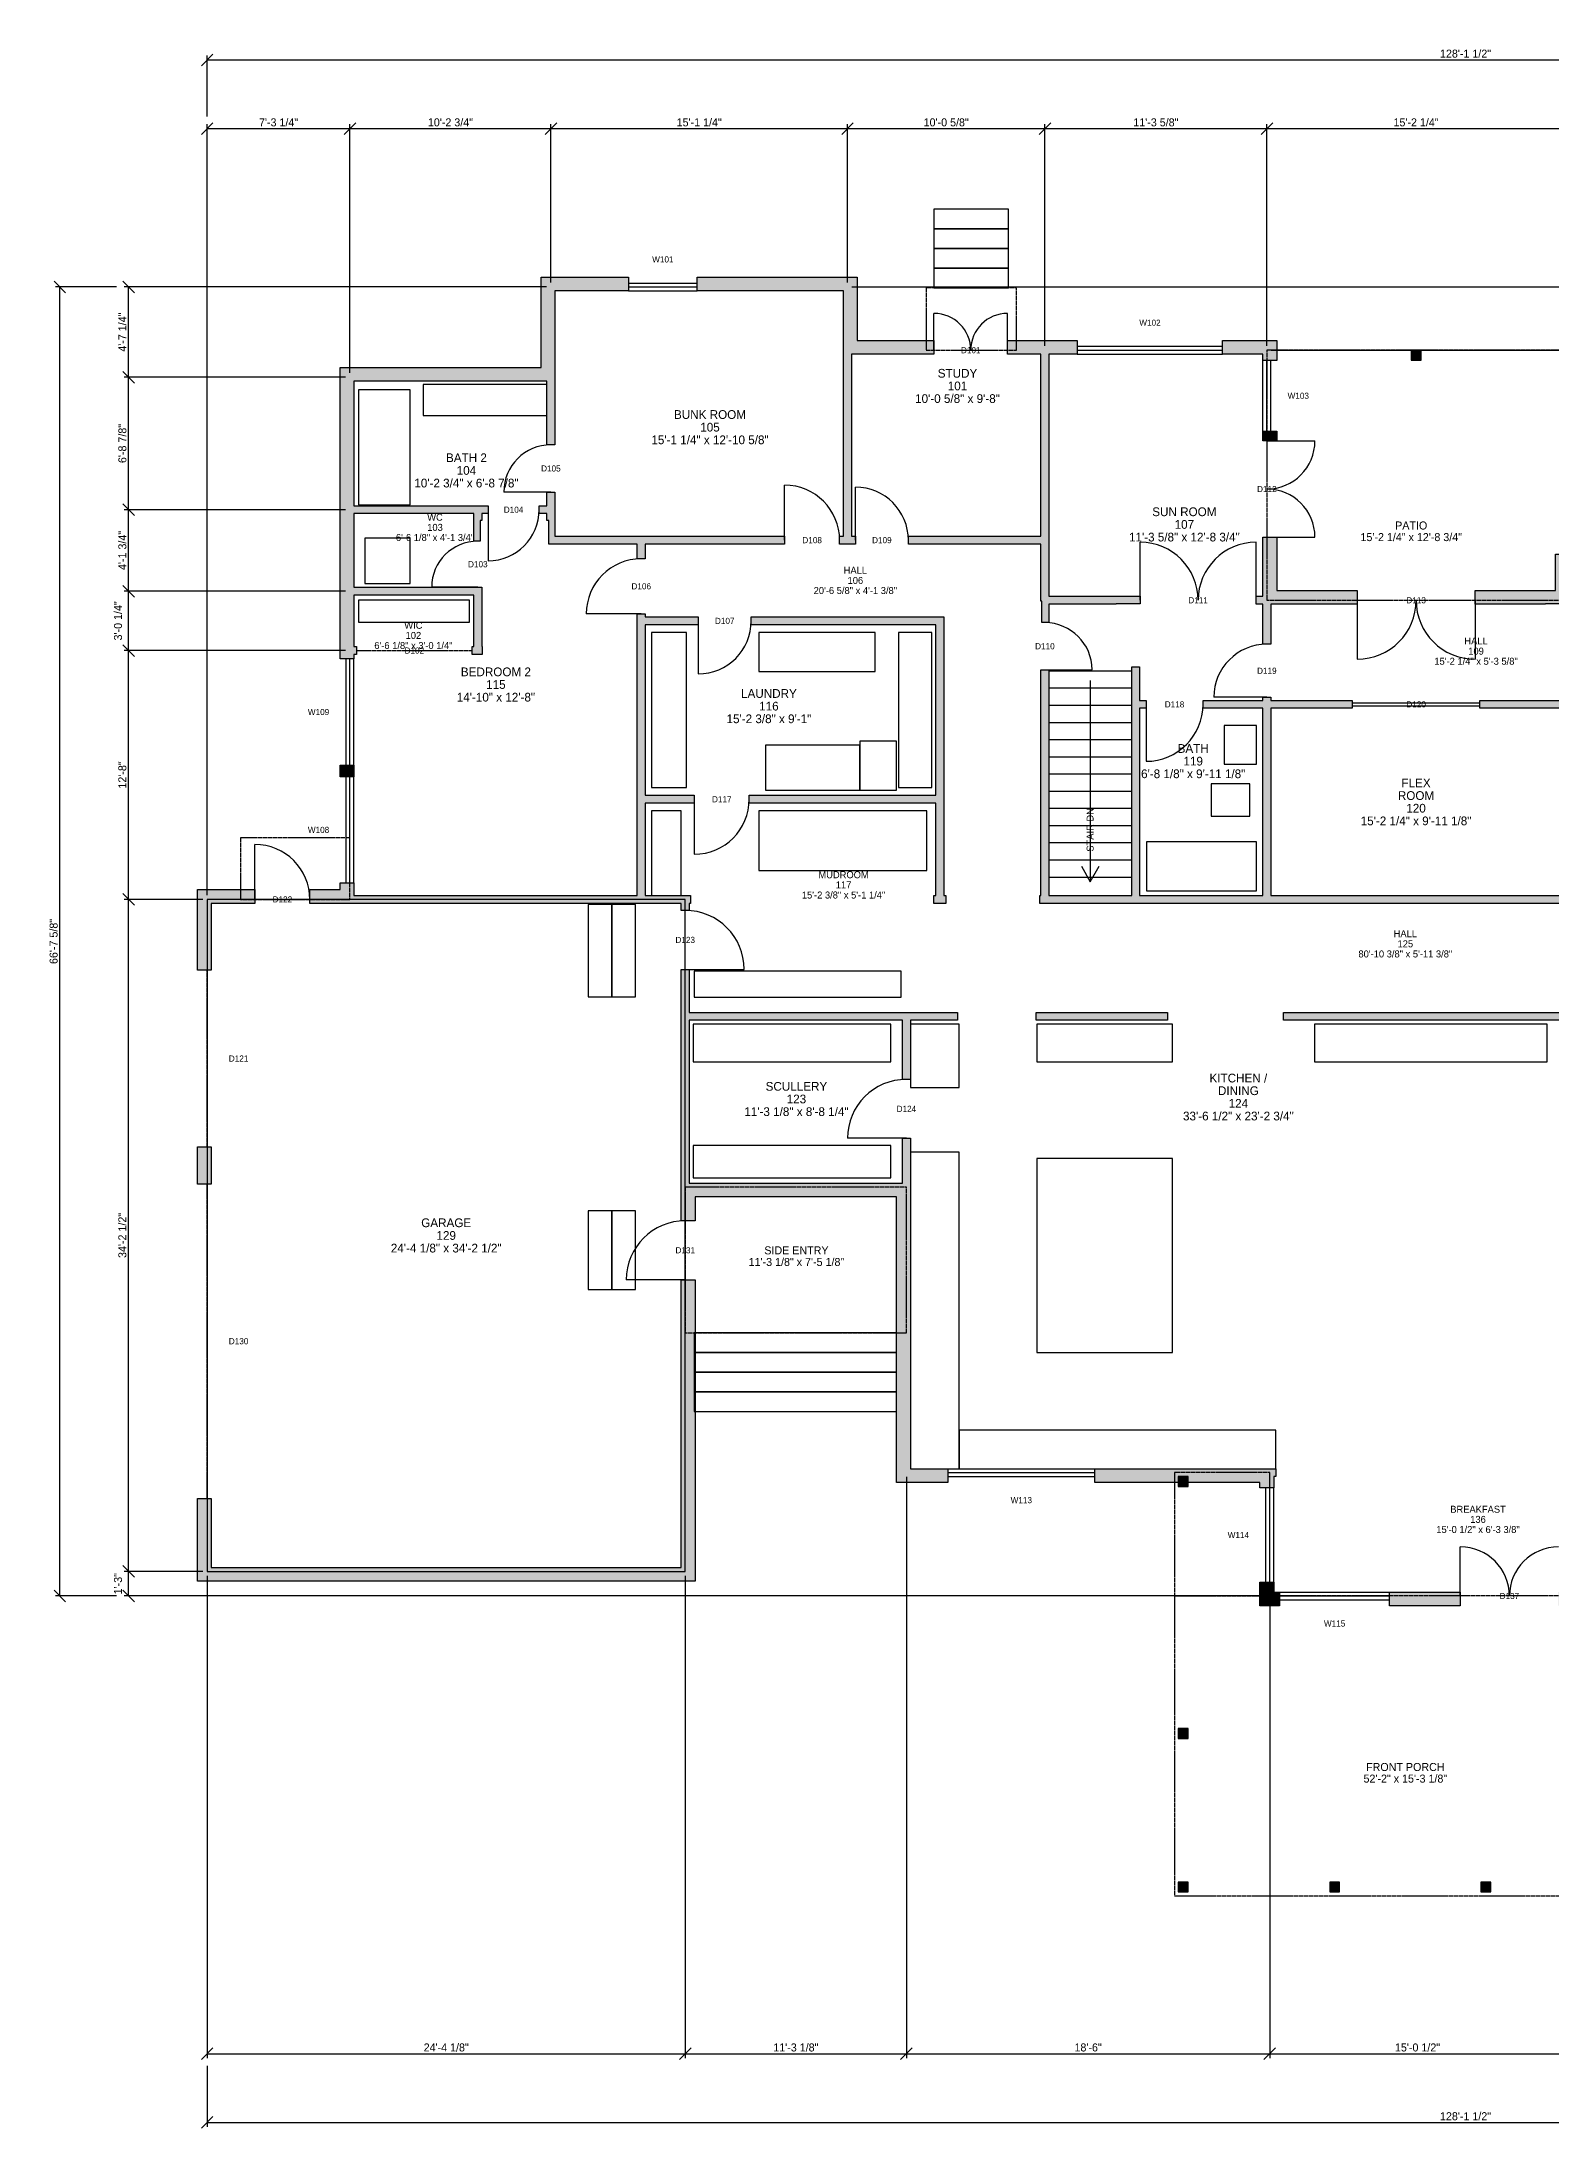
# Model space of a CAD drawing. Header units: inches. Extents: x -101 to 1745, y -325 to 949.
# Drawn here: x -101 to 821, y -325 to 949 of the extents above; entities that cross this region are included whole.
import ezdxf
from ezdxf.enums import TextEntityAlignment as Align

# ---------------------------------------------------------------- set-up
doc = ezdxf.new("R2010")
doc.units = ezdxf.units.IN
doc.linetypes.add('DASHED', pattern=[1.524, 1.27, -0.254])
for name, color, linetype in [('A-ANNO-DIMS', 1, 'Continuous'), ('A-ANNO-MARK', 6, 'Continuous'), ('A-ANNO-TEXT', 7, 'Continuous'), ('A-AREA', 9, 'Continuous'), ('A-DOOR', 3, 'Continuous'), ('A-FLOR-FIXT', 8, 'Continuous'), ('A-FLOR-OVHD', 8, 'DASHED'), ('A-FLOR-STRS', 2, 'Continuous'), ('A-GLAZ', 5, 'Continuous'), ('A-WALL', 7, 'Continuous'), ('A-WALL-PATT', 8, 'Continuous')]:
    doc.layers.add(name, color=color, linetype=linetype)
doc.dimstyles.new('ARCH', dxfattribs={"dimtxt": 4.888889, "dimasz": 2.5, "dimexe": 2.666667, "dimexo": 2.666667, "dimgap": 1.333333, "dimtad": 1, "dimtsz": 3.555556, "dimcen": 2.5, "dimazin": 3, "dimtfac": 1, "dimtmove": 0, "dimatfit": 3})

msp = doc.modelspace()

# ---------------------------------------------------------------- hatches: boundary and pattern name
at = {"layer": 'A-WALL-PATT'}
for points in [[(81.24, 750.48), (204, 750.48), (204, 805.68), (257.4, 805.68), (257.4, 797.28), (212.4, 797.28), (212.4, 746.88), (212.4, 742.08), (212.4, 703.2), (207.6, 703.2), (207.6, 742.08), (89.64, 742.08), (89.64, 666), (167.76, 666), (171.6, 666), (171.6, 661.2), (167.76, 661.2), (167.76, 657), (166.8, 657), (166.8, 644.4), (162.96, 644.4), (162.96, 647.4), (162.96, 661.2), (89.64, 661.2), (89.64, 616.2), (153.36, 616.2), (162.96, 616.2), (167.76, 616.2), (167.76, 611.4), (167.76, 579.96), (168, 579.96), (168, 575.16), (167.76, 575.16), (162.96, 575.16), (162, 575.16), (162, 579.96), (162.96, 579.96), (162.96, 611.4), (89.64, 611.4), (89.64, 579.96), (91.2, 579.96), (91.2, 575.16), (89.64, 575.16), (89.64, 572.4), (81.24, 572.4), (81.24, 750.48)], [(397.2, 767.04), (444, 767.04), (444, 758.64), (393.6, 758.64), (393.6, 647.4), (396, 647.4), (396, 642.6), (393.6, 642.6), (388.8, 642.6), (386.4, 642.6), (386.4, 647.4), (388.8, 647.4), (388.8, 758.64), (388.8, 763.44), (388.8, 797.28), (299.4, 797.28), (299.4, 805.68), (397.2, 805.68), (397.2, 767.04)], [(531.6, 767.04), (531.6, 758.64), (514.2, 758.64), (514.2, 647.4), (514.2, 642.6), (514.2, 610.68), (564.84, 610.68), (570, 610.68), (570, 606), (555.24, 606), (555.24, 605.88), (514.2, 605.88), (514.2, 598.08), (514.2, 594.6), (510, 594.6), (510, 607.68), (509.4, 607.68), (509.4, 642.6), (428.4, 642.6), (428.4, 647.4), (509.4, 647.4), (509.4, 758.64), (489, 758.64), (489, 767.04), (531.6, 767.04)], [(653.4, 767.04), (653.4, 754.8), (645, 754.8), (645, 758.64), (620.4, 758.64), (620.4, 767.04), (653.4, 767.04)], [(741.6, 755.04), (741.6, 761.04), (735.6, 761.04), (735.6, 755.04), (741.6, 755.04)], [(653.4, 705.6), (645, 705.6), (645, 711.6), (653.4, 711.6), (653.4, 705.6)], [(212.4, 661.2), (212.4, 647.4), (262.8, 647.4), (267.6, 647.4), (352.8, 647.4), (352.8, 642.6), (267.6, 642.6), (267.6, 633.6), (262.8, 633.6), (262.8, 642.6), (208.8, 642.6), (208.8, 657), (207.6, 657), (207.6, 661.2), (202.8, 661.2), (202.8, 666), (207.6, 666), (207.6, 674.4), (212.4, 674.4), (212.4, 661.2)], [(653.4, 614.28), (702.6, 614.28), (702.6, 605.88), (649.8, 605.88), (649.8, 581.4), (645, 581.4), (645, 605.88), (640.8, 605.88), (640.8, 610.68), (645, 610.68), (645, 646.8), (653.4, 646.8), (653.4, 614.28)], [(823.68, 614.28), (823.68, 636.36), (847.8, 636.36), (847.8, 627.96), (832.08, 627.96), (832.08, 610.68), (832.08, 606), (817.68, 606), (817.68, 605.88), (774.6, 605.88), (774.6, 614.28), (823.68, 614.28)], [(81.24, 431.52), (81.24, 435.6), (89.64, 435.6), (89.64, 427.92), (262.8, 427.92), (262.8, 484.32), (262.8, 489.12), (262.8, 575.16), (262.8, 575.16), (262.8, 579.96), (262.8, 579.96), (262.8, 593.28), (262.8, 598.08), (262.8, 600), (267.6, 600), (267.6, 598.08), (300, 598.08), (300, 593.28), (267.6, 593.28), (267.6, 579.96), (267.6, 575.16), (267.6, 489.12), (297.6, 489.12), (297.6, 484.32), (267.6, 484.32), (267.6, 427.92), (289.68, 427.92), (294.48, 427.92), (295.2, 427.92), (295.2, 423.12), (294.48, 423.12), (294.48, 418.8), (289.68, 418.8), (289.68, 423.12), (267.6, 423.12), (262.8, 423.12), (89.64, 423.12), (84.84, 423.12), (62.76, 423.12), (62.76, 431.52), (81.24, 431.52)], [(450, 423.12), (445.2, 423.12), (444, 423.12), (444, 427.92), (445.2, 427.92), (445.2, 484.32), (331.2, 484.32), (331.2, 489.12), (445.2, 489.12), (445.2, 593.28), (332.4, 593.28), (332.4, 598.08), (445.2, 598.08), (450, 598.08), (450, 593.28), (450, 583.68), (450, 489.12), (450, 484.32), (450, 427.92), (451.2, 427.92), (451.2, 423.12), (450, 423.12)], [(832.08, 547.08), (832.08, 542.28), (832.08, 427.92), (832.8, 427.92), (832.8, 423.12), (832.08, 423.12), (827.28, 423.12), (649.8, 423.12), (645, 423.12), (564.84, 423.12), (514.2, 423.12), (508.8, 423.12), (508.8, 427.92), (509.4, 427.92), (509.4, 565.8), (514.2, 565.8), (514.2, 427.92), (564.84, 427.92), (564.84, 542.28), (564.84, 547.08), (564.84, 567.6), (569.64, 567.6), (569.64, 547.08), (573.6, 547.08), (573.6, 542.28), (569.64, 542.28), (569.64, 427.92), (645, 427.92), (645, 542.28), (608.4, 542.28), (608.4, 547.08), (645, 547.08), (645, 549), (649.8, 549), (649.8, 547.08), (699.6, 547.08), (699.6, 542.28), (649.8, 542.28), (649.8, 427.92), (827.28, 427.92), (827.28, 542.28), (777.6, 542.28), (777.6, 547.08), (827.28, 547.08), (827.28, 547.2), (832.08, 547.2), (832.08, 547.08)], [(81.24, 507.6), (89.64, 507.6), (89.64, 500.4), (81.24, 500.4), (81.24, 507.6)], [(-6, 431.52), (29.16, 431.52), (29.16, 423.12), (2.4, 423.12), (2.4, 382.32), (-6, 382.32), (-6, 431.52)], [(421.2, 69.36), (421.2, 243.84), (298.08, 243.84), (298.08, 229.2), (289.68, 229.2), (289.68, 247.44), (289.68, 252.24), (289.68, 351.72), (289.68, 356.52), (289.68, 382.8), (294.48, 382.8), (294.48, 356.52), (424.8, 356.52), (429.6, 356.52), (458.4, 356.52), (458.4, 351.72), (429.6, 351.72), (429.6, 315.6), (424.8, 315.6), (424.8, 351.72), (294.48, 351.72), (294.48, 252.24), (424.8, 252.24), (424.8, 279.6), (429.6, 279.6), (429.6, 252.24), (429.6, 247.44), (429.6, 77.76), (452.4, 77.76), (452.4, 69.36), (421.2, 69.36)], [(586.8, 356.52), (586.8, 351.72), (506.4, 351.72), (506.4, 356.52), (586.8, 356.52)], [(835.68, -6), (825.6, -6), (825.6, 2.4), (827.28, 2.4), (827.28, 42.24), (827.28, 47.04), (827.28, 72.96), (826.8, 72.96), (826.8, 77.76), (827.28, 77.76), (827.28, 351.72), (657.6, 351.72), (657.6, 356.52), (827.28, 356.52), (832.08, 356.52), (856.8, 356.52), (856.8, 351.72), (832.08, 351.72), (832.08, 77.76), (832.08, 72.96), (832.08, 47.04), (835.2, 47.04), (835.2, 32.64), (835.68, 32.64), (835.68, -6)], [(-6, 274.32), (2.4, 274.32), (2.4, 251.64), (-6, 251.64), (-6, 274.32)], [(298.08, 9), (-6, 9), (-6, 59.64), (2.4, 59.64), (2.4, 17.4), (289.68, 17.4), (289.68, 193.2), (298.08, 193.2), (298.08, 9)], [(643.2, 69.36), (542.4, 69.36), (542.4, 77.76), (646.8, 77.76), (651.6, 77.76), (652.8, 77.76), (652.8, 72.96), (651.6, 72.96), (651.6, 66), (643.2, 66), (643.2, 69.36)], [(599.28, 66.96), (599.28, 72.96), (593.28, 72.96), (593.28, 66.96), (599.28, 66.96)], [(643.2, -6), (643.2, 8.4), (651.6, 8.4), (651.6, 2.4), (655.2, 2.4), (655.2, -6), (643.2, -6)], [(722.4, -6), (722.4, 2.4), (765.6, 2.4), (765.6, -6), (722.4, -6)], [(599.28, -87), (599.28, -81), (593.28, -81), (593.28, -87), (599.28, -87)], [(599.28, -180.72), (599.28, -174.72), (593.28, -174.72), (593.28, -180.72), (599.28, -180.72)], [(691.8, -180.72), (691.8, -174.72), (685.8, -174.72), (685.8, -180.72), (691.8, -180.72)], [(784.2, -180.72), (784.2, -174.72), (778.2, -174.72), (778.2, -180.72), (784.2, -180.72)]]:
    msp.add_hatch(color=8, dxfattribs=at).paths.add_polyline_path(points)

# ---------------------------------------------------------------- linework, layer by layer
at = {"layer": 'A-AREA', "linetype": 'DASHED'}
for points in [[(494.4, 761.04), (494.4, 799.2), (439.2, 799.2), (439.2, 761.04), (494.4, 761.04)], [(829.68, 608.28), (829.68, 761.04), (647.4, 761.04), (647.4, 608.28), (829.68, 608.28)], [(87.24, 425.52), (87.24, 463.2), (20.4, 463.2), (20.4, 425.52), (87.24, 425.52)], [(427.2, 160.68), (427.2, 249.84), (292.08, 249.84), (292.08, 160.68), (427.2, 160.68)], [(649.2, 0), (649.2, 75.36), (590.88, 75.36), (590.88, 0), (649.2, 0)], [(1216.92, -183.12), (1216.92, 0), (590.88, 0), (590.88, -183.12), (1216.92, -183.12)]]:
    msp.add_lwpolyline(points, close=True, dxfattribs=at)
at = {"layer": 'A-AREA'}
msp.add_lwpolyline([(292.08, 15), (292.08, 425.52), (0, 425.52), (0, 15), (292.08, 15)], close=True, dxfattribs=at)
at = {"layer": 'A-DOOR'}
for points in [[(444, 761.04), (444, 783.54)], [(489, 761.04), (489, 783.54)], [(647.4, 705.6), (676.8, 705.6)], [(352.8, 645), (352.8, 678.6)], [(396, 645), (396, 677.4)], [(171.6, 663.6), (171.6, 632.4)], [(210, 674.4), (181.2, 674.4)], [(570, 608.28), (570, 643.68)], [(640.8, 608.28), (640.8, 643.68)], [(647.4, 646.8), (676.8, 646.8)], [(165.36, 616.2), (137.16, 616.2)], [(265.2, 600), (231.6, 600)], [(702.6, 608.28), (702.6, 572.28)], [(774.6, 608.28), (774.6, 572.28)], [(300, 595.68), (300, 563.28)], [(511.8, 565.8), (540.6, 565.8)], [(647.4, 549), (615, 549)], [(573.6, 544.68), (573.6, 509.88)], [(699.6, 545.52), (777.6, 545.52)], [(699.6, 543.84), (777.6, 543.84)], [(297.6, 486.72), (297.6, 453.12)], [(29.16, 425.52), (29.16, 459.12)], [(292.08, 382.8), (328.08, 382.8)], [(427.2, 279.6), (391.2, 279.6)], [(292.08, 193.2), (256.08, 193.2)], [(765.6, 0), (765.6, 30)]]:
    msp.add_lwpolyline(points, dxfattribs=at)
at = {"layer": 'A-DOOR', "linetype": 'DASHED'}
for points in [[(0, 274.32), (0, 382.32)], [(0, 59.64), (0, 251.64)]]:
    msp.add_lwpolyline(points, dxfattribs=at)
at = {"layer": 'A-DOOR'}
for centre, radius, start, end in [((444, 761.04), 22.5, 0, 90), ((489, 761.04), 22.5, 90, 180), ((210, 674.4), 28.8, 90, 180), ((647.4, 705.6), 29.4, -90, 0), ((352.8, 645), 33.6, 0, 90), ((396, 645), 32.4, 0, 90), ((647.4, 646.8), 29.4, 0, 90), ((171.6, 663.6), 31.2, -90, 0), ((165.36, 616.2), 28.2, 90, 180), ((570, 608.28), 35.4, 0, 90), ((640.8, 608.28), 35.4, 90, 180), ((265.2, 600), 33.6, 90, 180), ((702.6, 608.28), 36, -90, 0), ((774.6, 608.28), 36, 180, 270), ((300, 595.68), 32.4, -90, 0), ((511.8, 565.8), 28.8, 0, 90), ((647.4, 549), 32.4, 90, 180), ((573.6, 544.68), 34.8, -90, 0), ((297.6, 486.72), 33.6, -90, 0), ((29.16, 425.52), 33.6, 0, 90), ((292.08, 382.8), 36, 0, 90), ((427.2, 279.6), 36, 90, 180), ((292.08, 193.2), 36, 90, 180), ((765.6, 0), 30, 0, 90), ((825.6, 0), 30, 90, 180)]:
    msp.add_arc(centre, radius, start, end, dxfattribs=at)
at = {"layer": 'A-FLOR-FIXT'}
for points in [[(207.6, 721.2), (207.6, 740.16), (131.88, 740.16), (131.88, 721.2), (207.6, 721.2)], [(123.96, 666.6), (123.96, 736.92), (92.4, 736.92), (92.4, 666.6), (123.96, 666.6)], [(123.96, 618.6), (123.96, 646.2), (96.36, 646.2), (96.36, 618.6), (123.96, 618.6)], [(160.32, 594.84), (160.32, 608.28), (92.4, 608.28), (92.4, 594.84), (160.32, 594.84)], [(292.92, 493.8), (292.92, 588.6), (271.56, 588.6), (271.56, 493.8), (292.92, 493.8)], [(408.12, 564.84), (408.12, 588.6), (337.08, 588.6), (337.08, 564.84), (408.12, 564.84)], [(442.8, 493.8), (442.8, 588.6), (422.4, 588.6), (422.4, 493.8), (442.8, 493.8)], [(641.04, 508.08), (641.04, 531.72), (621.36, 531.72), (621.36, 508.08), (641.04, 508.08)], [(398.64, 492.24), (398.64, 519.84), (341.04, 519.84), (341.04, 492.24), (398.64, 492.24)], [(421.2, 492.24), (421.2, 522.24), (398.64, 522.24), (398.64, 492.24), (421.2, 492.24)], [(637.08, 476.4), (637.08, 496.2), (613.44, 496.2), (613.44, 476.4), (637.08, 476.4)], [(289.68, 427.92), (289.68, 479.64), (271.56, 479.64), (271.56, 427.92), (289.68, 427.92)], [(439.68, 443.28), (439.68, 479.64), (337.08, 479.64), (337.08, 443.28), (439.68, 443.28)], [(641.04, 430.68), (641.04, 460.68), (573.96, 460.68), (573.96, 430.68), (641.04, 430.68)], [(423.96, 365.88), (423.96, 381.72), (297.6, 381.72), (297.6, 365.88), (423.96, 365.88)], [(417.6, 326.4), (417.6, 349.32), (296.88, 349.32), (296.88, 326.4), (417.6, 326.4)], [(459.48, 310.68), (459.48, 349.32), (429.6, 349.32), (429.6, 310.68), (459.48, 310.68)], [(589.68, 326.4), (589.68, 349.32), (506.88, 349.32), (506.88, 326.4), (589.68, 326.4)], [(818.64, 326.4), (818.64, 349.32), (676.56, 349.32), (676.56, 326.4), (818.64, 326.4)], [(417.6, 255.36), (417.6, 275.16), (296.88, 275.16), (296.88, 255.36), (417.6, 255.36)], [(459.48, 77.76), (459.48, 271.2), (429.6, 271.2), (429.6, 77.76), (459.48, 77.76)], [(589.68, 148.8), (589.68, 267.24), (506.88, 267.24), (506.88, 148.8), (589.68, 148.8)], [(652.92, 77.76), (652.92, 101.4), (459.48, 101.4), (459.48, 77.76), (652.92, 77.76)]]:
    msp.add_lwpolyline(points, close=True, dxfattribs=at)
at = {"layer": 'A-FLOR-OVHD', "linetype": 'DASHED'}
msp.add_lwpolyline([(91.2, 577.56), (162, 577.56)], dxfattribs=at)
at = {"layer": 'A-FLOR-STRS'}
for points in [[(489.6, 835.2), (489.6, 847.2), (444, 847.2), (444, 835.2), (489.6, 835.2)], [(489.6, 823.2), (489.6, 835.2), (444, 835.2), (444, 823.2), (489.6, 823.2)], [(489.6, 811.2), (489.6, 823.2), (444, 823.2), (444, 811.2), (489.6, 811.2)], [(489.6, 799.2), (489.6, 811.2), (444, 811.2), (444, 799.2), (489.6, 799.2)], [(247.2, 366), (247.2, 422.4), (232.8, 422.4), (232.8, 366), (247.2, 366)], [(261.6, 366), (261.6, 422.4), (247.2, 422.4), (247.2, 366), (261.6, 366)], [(247.2, 187.2), (247.2, 235.2), (232.8, 235.2), (232.8, 187.2), (247.2, 187.2)], [(261.6, 187.2), (261.6, 235.2), (247.2, 235.2), (247.2, 187.2), (261.6, 187.2)], [(421.2, 148.68), (421.2, 160.68), (297.6, 160.68), (297.6, 148.68), (421.2, 148.68)], [(421.2, 136.68), (421.2, 148.68), (297.6, 148.68), (297.6, 136.68), (421.2, 136.68)], [(421.2, 124.68), (421.2, 136.68), (297.6, 136.68), (297.6, 124.68), (421.2, 124.68)], [(421.2, 112.68), (421.2, 124.68), (297.6, 124.68), (297.6, 112.68), (421.2, 112.68)]]:
    msp.add_lwpolyline(points, close=True, dxfattribs=at)
for points in [[(514.2, 565.2), (564.84, 565.2)], [(514.2, 554.7), (564.84, 554.7)], [(539.52, 559.2), (539.52, 436.32)], [(514.2, 544.2), (564.84, 544.2)], [(514.2, 533.7), (564.84, 533.7)], [(514.2, 523.2), (564.84, 523.2)], [(514.2, 512.7), (564.84, 512.7)], [(514.2, 502.2), (564.84, 502.2)], [(514.2, 491.7), (564.84, 491.7)], [(514.2, 481.2), (564.84, 481.2)], [(514.2, 470.7), (564.84, 470.7)], [(514.2, 460.2), (564.84, 460.2)], [(514.2, 449.7), (564.84, 449.7)], [(514.2, 439.2), (564.84, 439.2)], [(534.12, 445.92), (539.52, 436.32), (544.92, 445.92)]]:
    msp.add_lwpolyline(points, dxfattribs=at)
at = {"layer": 'A-GLAZ'}
for points in [[(257.4, 802.08), (299.4, 802.08)], [(257.4, 799.68), (299.4, 799.68)], [(257.4, 797.28), (299.4, 797.28)], [(531.6, 763.44), (620.4, 763.44)], [(531.6, 761.04), (620.4, 761.04)], [(531.6, 758.64), (620.4, 758.64)], [(645, 711.6), (645, 754.8)], [(647.4, 711.6), (647.4, 754.8)], [(649.8, 711.6), (649.8, 754.8)], [(84.84, 507.6), (84.84, 572.4)], [(87.24, 507.6), (87.24, 572.4)], [(89.64, 507.6), (89.64, 572.4)], [(84.84, 435.6), (84.84, 500.4)], [(87.24, 435.6), (87.24, 500.4)], [(89.64, 435.6), (89.64, 500.4)], [(452.4, 77.76), (542.4, 77.76)], [(452.4, 75.36), (542.4, 75.36)], [(452.4, 72.96), (542.4, 72.96)], [(646.8, 8.4), (646.8, 66)], [(649.2, 8.4), (649.2, 66)], [(651.6, 8.4), (651.6, 66)], [(655.2, 2.4), (722.4, 2.4)], [(655.2, 0), (722.4, 0)], [(655.2, -2.4), (722.4, -2.4)]]:
    msp.add_lwpolyline(points, dxfattribs=at)
at = {"layer": 'A-WALL'}
for points in [[(81.24, 750.48), (204, 750.48), (204, 805.68), (257.4, 805.68), (257.4, 797.28), (212.4, 797.28), (212.4, 746.88), (212.4, 742.08), (212.4, 703.2), (207.6, 703.2), (207.6, 742.08), (89.64, 742.08), (89.64, 666), (167.76, 666), (171.6, 666), (171.6, 661.2), (167.76, 661.2), (167.76, 657), (166.8, 657), (166.8, 644.4), (162.96, 644.4), (162.96, 647.4), (162.96, 661.2), (89.64, 661.2), (89.64, 616.2), (153.36, 616.2), (162.96, 616.2), (167.76, 616.2), (167.76, 611.4), (167.76, 579.96), (168, 579.96), (168, 575.16), (167.76, 575.16), (162.96, 575.16), (162, 575.16), (162, 579.96), (162.96, 579.96), (162.96, 611.4), (89.64, 611.4), (89.64, 579.96), (91.2, 579.96), (91.2, 575.16), (89.64, 575.16), (89.64, 572.4), (81.24, 572.4), (81.24, 750.48)], [(397.2, 767.04), (444, 767.04), (444, 758.64), (393.6, 758.64), (393.6, 647.4), (396, 647.4), (396, 642.6), (393.6, 642.6), (388.8, 642.6), (386.4, 642.6), (386.4, 647.4), (388.8, 647.4), (388.8, 758.64), (388.8, 763.44), (388.8, 797.28), (299.4, 797.28), (299.4, 805.68), (397.2, 805.68), (397.2, 767.04)], [(531.6, 767.04), (531.6, 758.64), (514.2, 758.64), (514.2, 647.4), (514.2, 642.6), (514.2, 610.68), (564.84, 610.68), (570, 610.68), (570, 606), (555.24, 606), (555.24, 605.88), (514.2, 605.88), (514.2, 598.08), (514.2, 594.6), (510, 594.6), (510, 607.68), (509.4, 607.68), (509.4, 642.6), (428.4, 642.6), (428.4, 647.4), (509.4, 647.4), (509.4, 758.64), (489, 758.64), (489, 767.04), (531.6, 767.04)], [(653.4, 767.04), (653.4, 754.8), (645, 754.8), (645, 758.64), (620.4, 758.64), (620.4, 767.04), (653.4, 767.04)], [(741.6, 755.04), (741.6, 761.04), (735.6, 761.04), (735.6, 755.04), (741.6, 755.04)], [(653.4, 705.6), (645, 705.6), (645, 711.6), (653.4, 711.6), (653.4, 705.6)], [(212.4, 661.2), (212.4, 647.4), (262.8, 647.4), (267.6, 647.4), (352.8, 647.4), (352.8, 642.6), (267.6, 642.6), (267.6, 633.6), (262.8, 633.6), (262.8, 642.6), (208.8, 642.6), (208.8, 657), (207.6, 657), (207.6, 661.2), (202.8, 661.2), (202.8, 666), (207.6, 666), (207.6, 674.4), (212.4, 674.4), (212.4, 661.2)], [(653.4, 614.28), (702.6, 614.28), (702.6, 605.88), (649.8, 605.88), (649.8, 581.4), (645, 581.4), (645, 605.88), (640.8, 605.88), (640.8, 610.68), (645, 610.68), (645, 646.8), (653.4, 646.8), (653.4, 614.28)], [(823.68, 614.28), (823.68, 636.36), (847.8, 636.36), (847.8, 627.96), (832.08, 627.96), (832.08, 610.68), (832.08, 606), (817.68, 606), (817.68, 605.88), (774.6, 605.88), (774.6, 614.28), (823.68, 614.28)], [(81.24, 431.52), (81.24, 435.6), (89.64, 435.6), (89.64, 427.92), (262.8, 427.92), (262.8, 484.32), (262.8, 489.12), (262.8, 575.16), (262.8, 575.16), (262.8, 579.96), (262.8, 579.96), (262.8, 593.28), (262.8, 598.08), (262.8, 600), (267.6, 600), (267.6, 598.08), (300, 598.08), (300, 593.28), (267.6, 593.28), (267.6, 579.96), (267.6, 575.16), (267.6, 489.12), (297.6, 489.12), (297.6, 484.32), (267.6, 484.32), (267.6, 427.92), (289.68, 427.92), (294.48, 427.92), (295.2, 427.92), (295.2, 423.12), (294.48, 423.12), (294.48, 418.8), (289.68, 418.8), (289.68, 423.12), (267.6, 423.12), (262.8, 423.12), (89.64, 423.12), (84.84, 423.12), (62.76, 423.12), (62.76, 431.52), (81.24, 431.52)], [(450, 423.12), (445.2, 423.12), (444, 423.12), (444, 427.92), (445.2, 427.92), (445.2, 484.32), (331.2, 484.32), (331.2, 489.12), (445.2, 489.12), (445.2, 593.28), (332.4, 593.28), (332.4, 598.08), (445.2, 598.08), (450, 598.08), (450, 593.28), (450, 583.68), (450, 489.12), (450, 484.32), (450, 427.92), (451.2, 427.92), (451.2, 423.12), (450, 423.12)], [(81.24, 507.6), (89.64, 507.6), (89.64, 500.4), (81.24, 500.4), (81.24, 507.6)], [(-6, 431.52), (29.16, 431.52), (29.16, 423.12), (2.4, 423.12), (2.4, 382.32), (-6, 382.32), (-6, 431.52)], [(421.2, 69.36), (421.2, 243.84), (298.08, 243.84), (298.08, 229.2), (289.68, 229.2), (289.68, 247.44), (289.68, 252.24), (289.68, 351.72), (289.68, 356.52), (289.68, 382.8), (294.48, 382.8), (294.48, 356.52), (424.8, 356.52), (429.6, 356.52), (458.4, 356.52), (458.4, 351.72), (429.6, 351.72), (429.6, 315.6), (424.8, 315.6), (424.8, 351.72), (294.48, 351.72), (294.48, 252.24), (424.8, 252.24), (424.8, 279.6), (429.6, 279.6), (429.6, 252.24), (429.6, 247.44), (429.6, 77.76), (452.4, 77.76), (452.4, 69.36), (421.2, 69.36)], [(586.8, 356.52), (586.8, 351.72), (506.4, 351.72), (506.4, 356.52), (586.8, 356.52)], [(-6, 274.32), (2.4, 274.32), (2.4, 251.64), (-6, 251.64), (-6, 274.32)], [(298.08, 9), (-6, 9), (-6, 59.64), (2.4, 59.64), (2.4, 17.4), (289.68, 17.4), (289.68, 193.2), (298.08, 193.2), (298.08, 9)], [(643.2, 69.36), (542.4, 69.36), (542.4, 77.76), (646.8, 77.76), (651.6, 77.76), (652.8, 77.76), (652.8, 72.96), (651.6, 72.96), (651.6, 66), (643.2, 66), (643.2, 69.36)], [(599.28, 66.96), (599.28, 72.96), (593.28, 72.96), (593.28, 66.96), (599.28, 66.96)], [(643.2, -6), (643.2, 8.4), (651.6, 8.4), (651.6, 2.4), (655.2, 2.4), (655.2, -6), (643.2, -6)], [(722.4, -6), (722.4, 2.4), (765.6, 2.4), (765.6, -6), (722.4, -6)], [(599.28, -87), (599.28, -81), (593.28, -81), (593.28, -87), (599.28, -87)], [(599.28, -180.72), (599.28, -174.72), (593.28, -174.72), (593.28, -180.72), (599.28, -180.72)], [(691.8, -180.72), (691.8, -174.72), (685.8, -174.72), (685.8, -180.72), (691.8, -180.72)], [(784.2, -180.72), (784.2, -174.72), (778.2, -174.72), (778.2, -180.72), (784.2, -180.72)]]:
    msp.add_lwpolyline(points, close=True, dxfattribs=at)
for points in [[(827.28, 423.12), (649.8, 423.12), (645, 423.12), (564.84, 423.12), (514.2, 423.12), (508.8, 423.12), (508.8, 427.92), (509.4, 427.92), (509.4, 565.8), (514.2, 565.8), (514.2, 427.92), (564.84, 427.92), (564.84, 542.28), (564.84, 547.08), (564.84, 567.6), (569.64, 567.6), (569.64, 547.08), (573.6, 547.08), (573.6, 542.28), (569.64, 542.28), (569.64, 427.92), (645, 427.92), (645, 542.28), (608.4, 542.28), (608.4, 547.08), (645, 547.08), (645, 549), (649.8, 549), (649.8, 547.08), (699.6, 547.08), (699.6, 542.28), (649.8, 542.28), (649.8, 427.92), (827.28, 427.92)], [(827.28, 542.28), (777.6, 542.28), (777.6, 547.08), (827.28, 547.08)], [(827.28, 351.72), (657.6, 351.72), (657.6, 356.52), (827.28, 356.52)]]:
    msp.add_lwpolyline(points, dxfattribs=at)

# ---------------------------------------------------------------- texts
at = {"layer": 'A-ANNO-MARK'}
for s, p in [('W101', (278.4, 816.48)), ('W102', (576, 777.84)), ('D101', (466.5, 761.04)), ('W103', (666.6, 733.2)), ('D105', (210, 688.8)), ('D112', (647.4, 676.2)), ('D104', (187.2, 663.6)), ('D108', (369.6, 645)), ('D109', (412.2, 645)), ('D103', (165.36, 630.3)), ('D106', (265.2, 616.8)), ('D111', (605.4, 608.28)), ('D113', (738.6, 608.28)), ('D107', (316.2, 595.68)), ('D102', (126.6, 577.56)), ('D110', (511.8, 580.2)), ('D119', (647.4, 565.2)), ('W109', (68.04, 540)), ('D118', (591, 544.68)), ('D120', (738.6, 544.68)), ('D117', (314.4, 486.72)), ('W108', (68.04, 468)), ('D122', (45.96, 425.52)), ('D123', (292.08, 400.8)), ('D121', (19.2, 328.32)), ('D124', (427.2, 297.6)), ('D131', (292.08, 211.2)), ('D130', (19.2, 155.64)), ('W113', (497.4, 58.56)), ('W114', (630, 37.2)), ('D137', (795.6, 0)), ('W115', (688.8, -16.8))]:
    msp.add_text(s, height=3.7333, dxfattribs=at).set_placement(p, align=Align.MIDDLE_CENTER)
at = {"layer": 'A-ANNO-TEXT'}
for s, height, p in [('STUDY', 5.3333, (458.4, 746.933)), ('101', 5.3333, (458.4, 739.2)), ('10\'-0 5/8" x 9\'-8"', 5.33333, (458.4, 731.467)), ('BUNK ROOM', 5.3333, (307.2, 721.733)), ('105', 5.3333, (307.2, 714)), ('15\'-1 1/4" x 12\'-10 5/8"', 5.33333, (307.2, 706.267)), ('BATH 2', 5.3333, (158.4, 695.333)), ('104', 5.3333, (158.4, 687.6)), ('10\'-2 3/4" x 6\'-8 7/8"', 5.33333, (158.4, 679.867)), ('SUN ROOM', 5.3333, (597, 662.333)), ('WC', 4.2667, (139.2, 658.987)), ('103', 4.2667, (139.2, 652.8)), ('107', 5.3333, (597, 654.6)), ('PATIO', 4.8889, (735.6, 653.944)), ('6\'-6 1/8" x 4\'-1 3/4"', 4.26667, (139.2, 646.613)), ('11\'-3 5/8" x 12\'-8 3/4"', 5.33333, (597, 646.867)), ('15\'-2 1/4" x 12\'-8 3/4"', 4.88889, (735.6, 646.856)), ('HALL', 4.2667, (396, 626.587)), ('20\'-6 5/8" x 4\'-1 3/8"', 4.26667, (396, 614.213)), ('106', 4.2667, (396, 620.4)), ('WIC', 4.2667, (126, 592.987)), ('102', 4.2667, (126, 586.8)), ('6\'-6 1/8" x 3\'-0 1/4"', 4.26667, (126, 580.613)), ('HALL', 4.2667, (775.2, 583.387)), ('109', 4.2667, (775.2, 577.2)), ('BEDROOM 2', 5.3333, (176.4, 564.533)), ('15\'-2 1/4" x 5\'-3 5/8"', 4.26667, (775.2, 571.013)), ('14\'-10" x 12\'-8"', 5.33333, (176.4, 549.067)), ('115', 5.3333, (176.4, 556.8)), ('LAUNDRY', 5.3333, (343.2, 551.333)), ('15\'-2 3/8" x 9\'-1"', 5.33333, (343.2, 535.867)), ('116', 5.3333, (343.2, 543.6)), ('BATH', 5.3333, (602.4, 517.733)), ('119', 5.3333, (602.4, 510)), ('6\'-8 1/8" x 9\'-11 1/8"', 5.33333, (602.4, 502.267)), ('FLEX', 5.3333, (738.54, 496.7)), ('ROOM', 5.3333, (738.54, 488.967)), ('15\'-2 1/4" x 9\'-11 1/8"', 5.33333, (738.54, 473.5)), ('120', 5.3333, (738.54, 481.233)), ('MUDROOM', 4.2667, (388.8, 440.587)), ('117', 4.2667, (388.8, 434.4)), ('15\'-2 3/8" x 5\'-1 1/4"', 4.26667, (388.8, 428.213)), ('HALL', 4.2667, (732, 404.587)), ('125', 4.2667, (732, 398.4)), ('80\'-10 3/8" x 5\'-11 3/8"', 4.26667, (732, 392.213)), ('KITCHEN /', 5.3333, (630, 316.4)), ('SCULLERY', 5.3333, (360, 311.333)), ('123', 5.3333, (360, 303.6)), ('DINING', 5.3333, (630, 308.667)), ('11\'-3 1/8" x 8\'-8 1/4"', 5.33333, (360, 295.867)), ('33\'-6 1/2" x 23\'-2 3/4"', 5.33333, (630, 293.2)), ('124', 5.3333, (630, 300.933)), ('GARAGE', 5.3333, (146.04, 227.993)), ('129', 5.3333, (146.04, 220.26)), ('24\'-4 1/8" x 34\'-2 1/2"', 5.33333, (146.04, 212.527)), ('11\'-3 1/8" x 7\'-5 1/8"', 4.88889, (360, 204.056)), ('SIDE ENTRY', 4.8889, (360, 211.144)), ('BREAKFAST', 4.2667, (776.4, 52.987)), ('15\'-0 1/2" x 6\'-3 3/8"', 4.26667, (776.4, 40.613)), ('136', 4.2667, (776.4, 46.8)), ('FRONT PORCH', 4.88889, (732, -104.456)), ('52\'-2" x 15\'-3 1/8"', 4.88889, (732, -111.544))]:
    msp.add_text(s, height=height, dxfattribs=at).set_placement(p, align=Align.MIDDLE_CENTER)
msp.add_text('STAIR DN', height=4.2667, rotation=90, dxfattribs=at).set_placement((539.4, 468), align=Align.MIDDLE_CENTER)

# ---------------------------------------------------------------- dimensions: what is measured, and where the dimension line sits
at = {"layer": 'A-ANNO-DIMS'}
for base, p1, p2, text in [((0, 938.4), (0, 901.2), (1537.56, 901.2), '128\'-1 1/2"'), ((0, 896.4), (0, 425.52), (87.24, 744.48), '7\'-3 1/4"'), ((87.24, 896.4), (87.24, 744.48), (210, 799.68), '10\'-2 3/4"'), ((210, 896.4), (210, 799.68), (391.2, 799.68), '15\'-1 1/4"'), ((391.2, 896.4), (391.2, 799.68), (511.8, 761.04), '10\'-0 5/8"'), ((511.8, 896.4), (511.8, 761.04), (647.4, 761.04), '11\'-3 5/8"'), ((647.4, 896.4), (647.4, 761.04), (829.68, 630.36), '15\'-2 1/4"'), ((292.08, -279.6), (292.08, 15), (427.2, 75.36), '11\'-3 1/8"'), ((427.2, -279.6), (427.2, 75.36), (649.2, 0), '18\'-6"'), ((0, -279.6), (0, 15), (292.08, 15), '24\'-4 1/8"'), ((649.2, -279.6), (649.2, 0), (829.68, 0), '15\'-0 1/2"'), ((0, -321.6), (0, -284.4), (1537.56, -284.4), '128\'-1 1/2"')]:
    msp.add_linear_dim(base=base, p1=p1, p2=p2, text=text, dimstyle='ARCH', dxfattribs=at).render()
for base, p1, p2, text in [((-90, 0), (-52.8, 0), (-52.8, 799.68), '66\'-7 5/8"'), ((-48, 744.48), (87.24, 744.48), (210, 799.68), '4\'-7 1/4"'), ((1699.92, 761.04), (647.4, 761.04), (391.2, 799.68), '3\'-2 5/8"'), ((1699.92, 634.32), (1523.64, 634.32), (647.4, 761.04), '10\'-6 3/4"'), ((-48, 663.6), (87.24, 663.6), (87.24, 744.48), '6\'-8 7/8"'), ((-48, 613.8), (87.24, 613.8), (87.24, 663.6), '4\'-1 3/4"'), ((-48, 577.56), (87.24, 577.56), (87.24, 613.8), '3\'-0 1/4"'), ((-48, 425.52), (0, 425.52), (87.24, 577.56), '12\'-8"'), ((-48, 15), (0, 15), (0, 425.52), '34\'-2 1/2"'), ((-48, 0), (649.2, 0), (0, 15), '1\'-3"')]:
    msp.add_linear_dim(base=base, p1=p1, p2=p2, angle=90, text=text, dimstyle='ARCH', dxfattribs=at).render()

doc.saveas('drawing.dxf')
